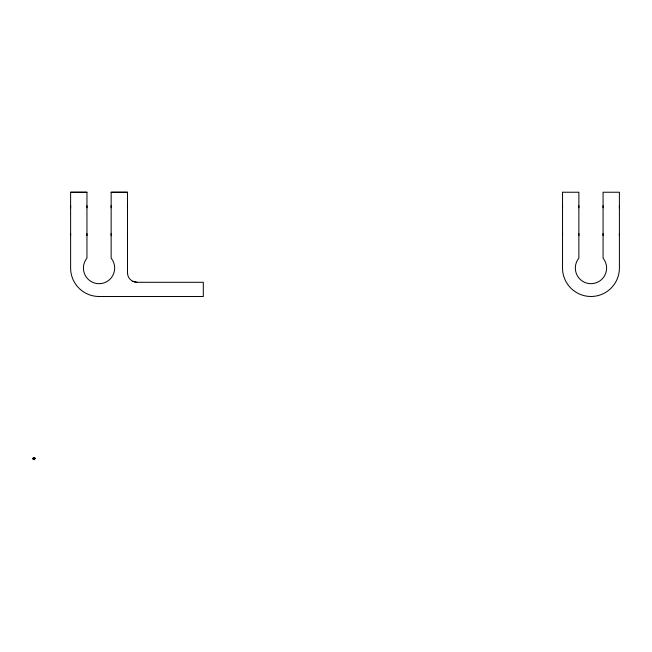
<?xml version="1.0" encoding="UTF-8"?>
<svg xmlns="http://www.w3.org/2000/svg" width="652" height="652" viewBox="0 0 652 652"><rect width="100%" height="100%" fill="white"/><g stroke="black" fill="none" stroke-linecap="round" stroke-linejoin="round"><path stroke-width="0.98" d="M33.17 458.658L32.6 458.731M33.016 458.478L33.146 458.78M34.556 458.609C34.417 458.217 35.526 458.348 33.268 457.981M34.923 458.812L34.776 457.712M34.466 458.364L34.923 458.576M34.735 458.658L34.923 458.601M99.047 296.513L203.302 296.513L203.302 282.292L136.961 282.292A9.478 9.478 0 0 1 127.482 272.821L127.482 192.234L111.15 192.234L111.15 258.168A15.64 15.64 0 0 1 109.74 279.472A15.64 15.64 0 0 1 88.362 279.472A15.64 15.64 0 0 1 86.952 258.143L86.952 192.234L70.62 192.234L70.62 268.078A28.435 28.435 0 0 0 99.047 296.489M33.35 459.481L33.252 459.603M33.293 457.712L33.374 457.965M34.768 457.981L34.556 457.712M34.809 458.926L34.833 458.788M34.499 459.464L33.252 459.358M70.62 192.258L86.952 192.258M111.15 192.258L127.482 192.258M34.369 458.087L34.711 458.242M33.399 459.285L34.572 459.228M136.961 282.292L132.698 281.224M619.4 205.739L619.4 207.743M619.4 233.595L619.4 235.592M603.067 205.739L603.067 207.743M603.067 233.595L603.067 235.592M578.87 205.739L578.87 207.743M578.87 233.595L578.87 235.592M562.537 205.739L562.537 207.743M562.537 233.595L562.537 235.592M127.482 205.747L127.482 207.768M127.482 233.595L127.482 235.617M111.15 205.747L111.15 207.768M111.15 233.595L111.15 235.617M86.952 205.747L86.952 207.768M86.952 233.595L86.952 235.617M70.62 205.747L70.62 207.768M70.62 233.595L70.62 235.617M562.537 192.234L562.537 268.053A28.435 28.435 0 0 0 590.965 296.489A28.435 28.435 0 0 0 619.4 268.053L619.4 192.234L603.067 192.234L603.067 258.143A15.64 15.64 0 0 1 601.657 279.472A15.64 15.64 0 0 1 580.28 279.472A15.64 15.64 0 0 1 578.87 258.143L578.87 192.234L562.537 192.234M34.45 459.122L34.532 459.75L34.483 459.114"/></g></svg>
